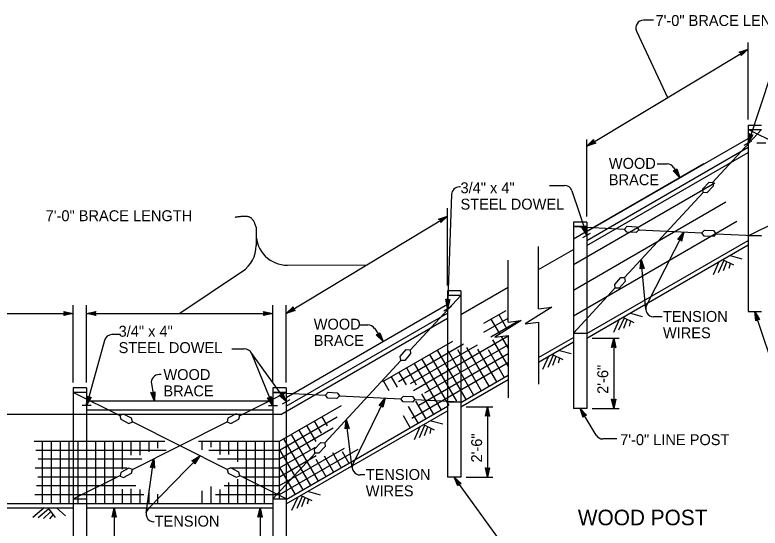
# Model space of a CAD drawing. Extents: x -894 to 866, y -476 to 714.
# Drawn here: x -426.8 to 51.6, y -307.5 to 21.8 of the extents above; entities that cross this region are included whole.
import ezdxf

# ---------------------------------------------------------------- set-up
doc = ezdxf.new("R2010")
doc.units = 0
for name, color, linetype in [('56 Stage 3 Anno', 7, 'Continuous'), ('57 Undefined', 7, 'Continuous'), ('59 Sndwall Anno', 7, 'Continuous'), ('60 Nongeo Data', 7, 'Continuous')]:
    doc.layers.add(name, color=color, linetype=linetype)

# ---------------------------------------------------------------- blocks, each defined once
blk = doc.blocks.new('AHT')
at = {"layer": '60 Nongeo Data'}
blk.add_lwpolyline([(-5.91, 1.32), (0, 0), (-5.91, -1.31), (-5.7, -0.96), (-1.37, 0), (-5.7, 0.97), (-5.49, 0.62), (-2.72, 0), (-5.49, -0.61), (-5.28, -0.26), (-4.08, 0), (-5.28, 0.27), (-5.12, 0), (-5.91, -1.31), (-5.12, 0)], close=True, dxfattribs=at)

msp = doc.modelspace()

# ---------------------------------------------------------------- linework, layer by layer
at = {"layer": '56 Stage 3 Anno'}
for p, q in [((-16.91, 18.42), (-23.23, 18.42)), ((-27.76, 11.3), (-7.94, -31.27)), ((43.85, -45.41), (43.85, 4.14)), ((-59.72, -62.4), (43.85, -0.13)), ((58.7, -15.85), (43.85, -60.46)), ((-59.72, -107.67), (-59.72, -58.12)), ((-14.56, -73.83), (-8.19, -73.83)), ((-3.89, -76.28), (-0.04, -82.79)), ((-59.72, -107.67), (-59.72, -83.13)), ((-140.84, -88.66), (-141.49, -88.66)), ((-83.65, -87.72), (-74.02, -87.72)), ((-146.49, -93.48), (-149.07, -166.63)), ((-69.28, -91.14), (-59.72, -119.68)), ((-149.07, -151.86), (-149.07, -102.31)), ((-252.65, -169.84), (-149.07, -107.3)), ((-272, -114.41), (-272, -126.21)), ((-272, -114.41), (-272, -118.87)), ((-21.28, -164.64), (2.7, -117.59)), ((-251.88, -138.87), (-200.86, -138.57)), ((-21.8, -167.35), (-24.7, -135.2)), ((-280.83, -142.8), (-321, -169.84)), ((-389.34, -214.13), (-389.34, -164.58)), ((-380.8, -214.13), (-380.8, -164.58)), ((-261.19, -214.13), (-261.19, -164.58)), ((-252.65, -214.13), (-252.65, -164.58)), ((-594.37, -169.84), (-389.34, -169.84)), ((-380.8, -169.84), (-261.19, -169.84)), ((-11.36, -171.91), (-16.82, -171.91)), ((73.43, -244.29), (48.13, -168.51)), ((-205.65, -177.12), (-200.25, -177.12)), ((-196.08, -179.36), (-190.5, -187.82)), ((-359.58, -183.4), (-364.58, -183.4)), ((-56.22, -185.59), (-38.93, -185.59)), ((-42.43, -185.59), (-42.43, -230.77)), ((-369.4, -187.09), (-380.8, -228.96)), ((-261.19, -214.13), (-261.19, -187.09)), ((-287.56, -192.48), (-279.55, -192.48)), ((-275.49, -194.57), (-252.66, -226.39)), ((-274.93, -195.59), (-261.19, -229.02)), ((-332.99, -209.05), (-334.27, -209.05)), ((-339.2, -214.9), (-337.27, -226.17)), ((-209.76, -266.27), (-189.21, -224.1)), ((-137.03, -229.78), (-119.91, -229.78)), ((-123.41, -229.78), (-123.41, -274.96)), ((-53.57, -247.94), (-64, -230.77)), ((-56.22, -230.77), (-38.93, -230.77)), ((-210.22, -269.09), (-214.19, -237.94)), ((-40.35, -250.34), (-49.3, -250.34)), ((-342.53, -297.83), (-337.64, -262.97)), ((-341.16, -295.04), (-308.1, -261.1)), ((-202.17, -273.46), (-205.26, -273.46)), ((-111.34, -320.97), (-144.8, -274.96)), ((-137.03, -274.96), (-119.91, -274.96)), ((-363.13, -294.51), (-363.13, -337.23)), ((-269.47, -294.51), (-269.47, -337.23)), ((-337.53, -303.53), (-337.58, -303.53))]:
    msp.add_line(p, q, dxfattribs=at)
for points in [[(38.11, -2.05), (43.85, -0.13), (39.47, -4.3), (39.47, -3.89), (42.68, -0.84), (38.47, -2.24), (38.83, -2.43), (41.52, -1.53), (39.47, -3.48), (39.47, -3.08), (40.36, -2.23), (39.19, -2.62), (39.47, -2.77), (39.47, -4.3), (39.47, -2.77)], [(46.97, -55.28), (43.85, -60.46), (44.48, -54.45), (44.74, -54.76), (44.28, -59.16), (46.57, -55.36), (46.18, -55.45), (44.71, -57.88), (45.01, -55.07), (45.27, -55.38), (45.14, -56.59), (45.78, -55.54), (45.47, -55.61), (44.48, -54.45), (45.47, -55.61)], [(-53.98, -60.49), (-59.72, -62.4), (-55.34, -58.23), (-55.34, -58.64), (-58.55, -61.69), (-54.34, -60.3), (-54.7, -60.1), (-57.39, -61), (-55.34, -59.05), (-55.34, -59.46), (-56.23, -60.3), (-55.06, -59.91), (-55.34, -59.76), (-55.34, -58.23), (-55.34, -59.76)], [(-1.91, -77.04), (-0.04, -82.79), (-4.17, -78.37), (-3.77, -78.38), (-0.74, -81.61), (-2.11, -77.39), (-2.3, -77.75), (-1.42, -80.45), (-3.36, -78.38), (-2.95, -78.38), (-2.11, -79.28), (-2.49, -78.11), (-2.65, -78.39), (-4.17, -78.37), (-2.65, -78.39)], [(-154.81, -109.22), (-149.07, -107.3), (-153.45, -111.47), (-153.45, -111.07), (-150.24, -108.01), (-154.45, -109.41), (-154.09, -109.61), (-151.4, -108.7), (-153.45, -110.66), (-153.45, -110.25), (-152.57, -109.41), (-153.73, -109.8), (-153.45, -109.94), (-153.45, -111.47), (-153.45, -109.94)], [(-60.35, -113.66), (-59.72, -119.68), (-62.84, -114.5), (-62.44, -114.58), (-60.16, -118.38), (-60.61, -113.97), (-60.88, -114.28), (-60.59, -117.1), (-62.04, -114.67), (-61.65, -114.76), (-61.02, -115.81), (-61.14, -114.59), (-61.35, -114.83), (-62.84, -114.5), (-61.35, -114.83)], [(-1.15, -122.26), (2.7, -117.59), (1.19, -123.45), (0.97, -123.11), (2.09, -118.82), (-0.75, -122.23), (-0.34, -122.2), (1.47, -120.02), (0.76, -122.76), (0.54, -122.41), (0.85, -121.23), (0.06, -122.18), (0.38, -122.15), (1.19, -123.45), (0.38, -122.15)], [(-25.48, -141.2), (-24.7, -135.2), (-22.86, -140.97), (-23.23, -140.79), (-24.57, -136.56), (-25.15, -140.96), (-24.82, -140.72), (-24.45, -137.91), (-23.6, -140.61), (-23.96, -140.43), (-24.33, -139.26), (-24.49, -140.48), (-24.24, -140.3), (-22.86, -140.97), (-24.24, -140.3)], [(-147.55, -160.78), (-149.07, -166.63), (-150.17, -160.69), (-149.83, -160.91), (-149.03, -165.27), (-147.9, -160.98), (-148.26, -161.17), (-148.98, -163.92), (-149.49, -161.13), (-149.15, -161.35), (-148.93, -162.56), (-148.62, -161.37), (-148.89, -161.52), (-150.17, -160.69), (-148.89, -161.52)], [(-246.91, -167.91), (-252.65, -169.84), (-248.27, -165.66), (-248.27, -166.07), (-251.48, -169.12), (-247.27, -167.72), (-247.63, -167.53), (-250.32, -168.43), (-248.27, -166.48), (-248.27, -166.88), (-249.16, -167.73), (-247.99, -167.34), (-248.27, -167.19), (-248.27, -165.66), (-248.27, -167.19)], [(48.74, -174.53), (48.13, -168.51), (51.24, -173.69), (50.84, -173.61), (48.56, -169.8), (49.01, -174.22), (49.28, -173.91), (48.98, -171.09), (50.44, -173.52), (50.05, -173.43), (49.41, -172.38), (49.54, -173.6), (49.75, -173.36), (51.24, -173.69), (49.75, -173.36)], [(-192.65, -182.16), (-190.5, -187.82), (-194.85, -183.61), (-194.44, -183.6), (-191.26, -186.68), (-192.83, -182.53), (-193, -182.9), (-192, -185.55), (-194.03, -183.58), (-193.62, -183.56), (-192.74, -184.41), (-193.18, -183.26), (-193.32, -183.55), (-194.85, -183.61), (-193.32, -183.55)], [(-192.65, -182.16), (-190.5, -187.82), (-194.85, -183.61), (-194.44, -183.6), (-191.26, -186.68), (-192.83, -182.53), (-193, -182.9), (-192, -185.55), (-194.03, -183.58), (-193.62, -183.56), (-192.74, -184.41), (-193.18, -183.26), (-193.32, -183.55), (-194.85, -183.61), (-193.32, -183.55)], [(-377.97, -223.6), (-380.8, -228.96), (-380.51, -222.91), (-380.23, -223.21), (-380.44, -227.63), (-378.37, -223.71), (-378.76, -223.82), (-380.08, -226.33), (-379.95, -223.5), (-379.66, -223.8), (-379.72, -225.02), (-379.15, -223.93), (-379.45, -224.02), (-380.51, -222.91), (-379.45, -224.02)], [(-336.96, -220.13), (-337.27, -226.17), (-339.56, -220.57), (-339.18, -220.72), (-337.5, -224.82), (-337.27, -220.39), (-337.58, -220.66), (-337.72, -223.49), (-338.8, -220.87), (-338.42, -221.01), (-337.95, -222.15), (-337.89, -220.92), (-338.13, -221.13), (-339.56, -220.57), (-338.13, -221.13)], [(-262.22, -223.05), (-261.19, -229.02), (-264.65, -224.05), (-264.25, -224.11), (-261.72, -227.75), (-262.46, -223.38), (-262.71, -223.7), (-262.23, -226.5), (-263.84, -224.18), (-263.44, -224.24), (-262.74, -225.24), (-262.95, -224.03), (-263.14, -224.28), (-264.65, -224.05), (-263.14, -224.28)], [(-255.03, -220.82), (-252.66, -226.39), (-257.16, -222.36), (-256.76, -222.32), (-253.46, -225.28), (-255.19, -221.2), (-255.35, -221.57), (-254.24, -224.18), (-256.35, -222.29), (-255.95, -222.26), (-255.03, -223.08), (-255.52, -221.94), (-255.64, -222.23), (-257.16, -222.36), (-255.64, -222.23)], [(-192.98, -228.83), (-189.21, -224.1), (-190.62, -229.98), (-190.84, -229.64), (-189.8, -225.33), (-192.57, -228.8), (-192.17, -228.76), (-190.4, -226.54), (-191.06, -229.3), (-191.28, -228.96), (-191, -227.77), (-191.76, -228.73), (-191.45, -228.7), (-190.62, -229.98), (-191.45, -228.7)], [(-62.06, -236.51), (-64, -230.77), (-59.81, -235.14), (-60.22, -235.14), (-63.28, -231.94), (-61.87, -236.15), (-61.68, -235.79), (-62.59, -233.1), (-60.63, -235.15), (-61.03, -235.15), (-61.88, -234.26), (-61.49, -235.43), (-61.34, -235.15), (-59.81, -235.14), (-61.34, -235.15)], [(-214.75, -243.96), (-214.19, -237.94), (-212.14, -243.63), (-212.52, -243.47), (-214.01, -239.29), (-214.43, -243.71), (-214.11, -243.46), (-213.85, -240.63), (-212.89, -243.3), (-213.26, -243.14), (-213.68, -241.98), (-213.79, -243.21), (-213.54, -243.01), (-212.14, -243.63), (-213.54, -243.01)], [(-339.76, -268.63), (-337.64, -262.97), (-337.16, -269), (-337.48, -268.74), (-337.82, -264.32), (-339.39, -268.47), (-339.01, -268.32), (-338.01, -265.66), (-337.79, -268.48), (-338.11, -268.23), (-338.2, -267.01), (-338.64, -268.16), (-338.35, -268.04), (-337.16, -269), (-338.35, -268.04)], [(-313.16, -264.41), (-308.1, -261.1), (-311.28, -266.24), (-311.38, -265.85), (-309.05, -262.08), (-312.77, -264.5), (-312.37, -264.59), (-310, -263.04), (-311.49, -265.45), (-311.59, -265.06), (-310.95, -264.02), (-311.98, -264.69), (-311.67, -264.76), (-311.28, -266.24), (-311.67, -264.76)], [(-142.4, -280.51), (-144.8, -274.96), (-140.27, -278.97), (-140.68, -279), (-143.99, -276.07), (-142.24, -280.14), (-142.08, -279.77), (-143.2, -277.16), (-141.08, -279.04), (-141.49, -279.07), (-142.41, -278.26), (-141.92, -279.39), (-141.79, -279.1), (-140.27, -278.97), (-141.79, -279.1)]]:
    msp.add_lwpolyline(points, close=True, dxfattribs=at)
for centre, radius, start, end in [((-23.23, 13.42), 5, 90, 204.9755), ((-8.19, -78.83), 5, 30.6058, 90), ((-141.49, -93.66), 5, 90, 177.9748), ((-74.02, -92.72), 5, 18.5008, 90), ((-252, -118.87), 20, 180, 270.3448), ((-292, -126.21), 20, 303.9444, 0), ((-16.82, -166.91), 5, 152.9859, 270), ((-200.25, -182.12), 5, 33.4153, 90), ((-364.58, -188.4), 5, 90, 164.7781), ((-279.55, -197.48), 5, 22.3286, 90), ((-334.27, -214.05), 5, 90, 189.7459), ((-49.3, -245.34), 5, 211.2694, 270), ((-205.26, -268.46), 5, 154.0186, 270), ((-337.58, -298.53), 5, 135.7561, 270)]:
    msp.add_arc(centre, radius, start, end, dxfattribs=at)
msp.add_open_spline([(-272, -114.41), (-273.83, -108.05), (-280.91, -107.34), (-285.48, -108.18)], degree=2, dxfattribs=at)
at = {"layer": '59 Sndwall Anno'}
for p, q in [((32.33, -132.72), (39.88, -134.76)), ((25.38, -136.26), (21.5, -145.01)), ((28.22, -135.85), (24.75, -143.66)), ((27.39, -135.23), (34.44, -138.56)), ((30.06, -136.82), (27.86, -142.51)), ((32.28, -137.68), (31.55, -140.94)), ((-36.62, -172.19), (-29.57, -175.52)), ((-31.68, -169.68), (-24.12, -171.71)), ((-38.62, -173.22), (-42.51, -181.96)), ((-35.78, -172.8), (-39.26, -180.62)), ((-33.95, -173.77), (-36.14, -179.46)), ((-31.73, -174.63), (-32.46, -177.9)), ((-82.15, -196.01), (-75.09, -199.34)), ((-77.21, -193.49), (-69.65, -195.53)), ((-84.15, -197.03), (-88.04, -205.78)), ((-81.31, -196.62), (-84.79, -204.43)), ((-79.47, -197.59), (-81.67, -203.28)), ((-77.25, -198.45), (-77.98, -201.71)), ((-159.68, -238.64), (-152.13, -240.68)), ((-166.62, -242.18), (-170.51, -250.93)), ((-163.78, -241.77), (-167.26, -249.59)), ((-164.62, -241.16), (-157.57, -244.49)), ((-161.95, -242.74), (-164.15, -248.43)), ((-159.73, -243.6), (-160.46, -246.86)), ((-243.28, -286.57), (-236.23, -289.9)), ((-238.34, -284.06), (-230.79, -286.1)), ((-245.28, -287.6), (-249.17, -296.35)), ((-242.45, -287.18), (-245.92, -295)), ((-240.61, -288.16), (-242.81, -293.85)), ((-238.39, -289.02), (-239.12, -292.28)), ((-408, -294.62), (-415.38, -300.7)), ((-405.27, -295.51), (-411.88, -300.95)), ((-405.75, -294.59), (-400.93, -300.73)), ((-400.2, -294.56), (-394.36, -299.76)), ((-404.07, -297.21), (-408.57, -301.31)), ((-402.46, -298.97), (-404.58, -301.56))]:
    msp.add_line(p, q, dxfattribs=at)
at = {"layer": '60 Nongeo Data'}
for p, q in [((20.98, -85.75), (52.4, -51.75)), ((43.85, -48.91), (43.85, -168.51)), ((43.85, -48.91), (52.4, -48.91)), ((43.85, -51.75), (52.4, -51.75)), ((73.79, -66.72), (43.85, -51.75)), ((-59.72, -117.25), (43.85, -57.45)), ((41.39, -61.89), (46.32, -59.04)), ((49.55, -60.3), (55.24, -60.3)), ((-59.72, -122.94), (43.85, -63.14)), ((-59.72, -126.23), (43.85, -66.43)), ((-68.27, -121.92), (15.38, -73.62)), ((-68.27, -138.36), (22.5, -85.95)), ((14.74, -89.82), (18.84, -85.62)), ((18.84, -85.62), (21.29, -85.77)), ((21.29, -85.77), (21.52, -88.23)), ((14.96, -92.28), (14.74, -89.82)), ((21.52, -88.23), (17.42, -92.43)), ((-35.43, -146.82), (14.96, -92.28)), ((17.42, -92.43), (14.96, -92.28)), ((-68.27, -154.8), (29.62, -98.28)), ((43.85, -120.1), (73.77, -105.14)), ((-68.27, -171.24), (36.74, -110.61)), ((-68.27, -111.17), (-68.27, -230.77)), ((-59.72, -111.17), (-68.27, -111.17)), ((-59.72, -114.02), (-68.27, -114.02)), ((-68.27, -114.02), (-35.4, -115.67)), ((-59.72, -111.17), (-59.72, -230.77)), ((-35.42, -115.7), (-33.74, -113.91)), ((-33.74, -113.91), (-27.87, -114.19)), ((-27.87, -114.19), (-26.36, -116.13)), ((-62.19, -121.11), (-57.26, -118.26)), ((-33.91, -117.64), (-35.42, -115.7)), ((-28.05, -117.92), (-33.91, -117.64)), ((-26.36, -116.13), (-28.05, -117.92)), ((-26.36, -116.13), (14.19, -118.17)), ((14.19, -118.17), (15.88, -116.39)), ((15.69, -120.12), (14.19, -118.17)), ((15.88, -116.39), (21.75, -116.69)), ((23.25, -118.64), (21.56, -120.43)), ((21.75, -116.69), (23.25, -118.64)), ((23.24, -118.63), (52.4, -120.1)), ((-59.72, -182.75), (43.85, -122.94)), ((21.56, -120.43), (15.69, -120.12)), ((52.4, -120.1), (43.85, -120.1)), ((-90.66, -166.79), (-90.66, -126.92)), ((-90.66, -141.63), (-68.27, -128.7)), ((-59.72, -185.59), (43.85, -125.79)), ((-110.26, -175.48), (-110.26, -135.61)), ((-41.75, -151.22), (-37.89, -146.79)), ((-37.89, -146.79), (-35.43, -146.82)), ((-35.43, -146.82), (-35.07, -149.25)), ((-140.53, -170.42), (-110.26, -152.94)), ((-41.4, -153.65), (-41.75, -151.22)), ((-35.07, -149.25), (-38.94, -153.68)), ((-149.07, -155.36), (-149.07, -274.96)), ((-140.53, -155.36), (-149.07, -155.36)), ((-140.53, -155.36), (-140.53, -274.96)), ((-68.27, -182.37), (-41.45, -153.33)), ((-38.94, -153.68), (-41.4, -153.65)), ((-140.53, -158.21), (-173.06, -193.42)), ((-140.53, -158.21), (-149.07, -158.21)), ((-252.65, -223.7), (-149.07, -163.9)), ((-151.54, -168.06), (-146.61, -165.21)), ((-252.65, -229.4), (-149.07, -169.6)), ((-125.75, -176.07), (-111.53, -167.86)), ((-116.26, -170.59), (-110.79, -180.08)), ((43.85, -168.51), (52.4, -168.51)), ((-256.16, -234.71), (-149.07, -172.89)), ((-125.68, -181.72), (-110.26, -172.82)), ((-121.2, -173.44), (-115.62, -183.1)), ((-121.19, -184.83), (-103.55, -174.64)), ((-90.66, -175.33), (-90.66, -215.2)), ((-170.93, -219.24), (-110.26, -184.21)), ((-114.76, -184.59), (-110.26, -192.38)), ((-110.26, -184.02), (-110.26, -223.89)), ((-90.66, -198.14), (-68.27, -185.21)), ((-68.27, -182.37), (-59.72, -182.37)), ((-190.7, -213.57), (-145.6, -187.53)), ((-180.66, -213.47), (-138.89, -189.35)), ((-172.96, -214.72), (-129.92, -189.87)), ((-163.57, -220.68), (-110.26, -189.91)), ((-120.13, -186.68), (-110.26, -203.77)), ((-90.66, -200.99), (-68.27, -188.06)), ((-179.43, -197.48), (-175.58, -193.05)), ((-172.76, -195.49), (-176.6, -199.93)), ((-175.58, -193.05), (-173.12, -193.06)), ((-173.12, -193.06), (-172.76, -195.49)), ((-167.47, -228.63), (-110.26, -195.6)), ((-155.72, -193.37), (-137.39, -225.12)), ((-149.39, -192.94), (-132.46, -222.27)), ((-142.76, -193.04), (-127.53, -219.42)), ((-136.96, -191.69), (-122.59, -216.58)), ((-129.8, -192.7), (-117.66, -213.73)), ((-123.09, -192.95), (-112.73, -210.88)), ((-179.06, -199.92), (-227.95, -252.84)), ((-179.06, -199.92), (-179.43, -197.48)), ((-176.6, -199.93), (-179.06, -199.92)), ((-165.58, -199.07), (-148.32, -228.96)), ((-160.65, -196.22), (-143.39, -226.12)), ((-175.45, -204.76), (-169.19, -215.6)), ((-171.95, -236.91), (-110.26, -201.3)), ((-170.51, -201.91), (-153.25, -231.81)), ((-185.31, -210.46), (-181.48, -217.09)), ((-180.38, -207.61), (-175.73, -215.66)), ((-140.53, -226.93), (-110.26, -209.46)), ((-190.24, -213.3), (-186.85, -219.17)), ((-140.53, -229.78), (-110.26, -212.3)), ((-389.34, -217.63), (-389.34, -337.23)), ((-380.8, -217.63), (-389.34, -217.63)), ((-380.8, -217.63), (-380.8, -337.23)), ((-261.19, -217.63), (-261.19, -337.23)), ((-252.65, -217.63), (-261.19, -217.63)), ((-252.65, -217.63), (-252.65, -337.23)), ((-380.8, -220.47), (-389.34, -220.47)), ((-359.18, -235.56), (-389.34, -220.47)), ((-282.59, -235.44), (-252.65, -220.47)), ((-252.65, -220.47), (-261.19, -220.47)), ((-261.19, -220.47), (-227.47, -222.17)), ((-227.47, -222.17), (-225.77, -220.39)), ((-225.96, -224.12), (-227.47, -222.17)), ((-220.1, -224.42), (-225.96, -224.12)), ((-225.77, -220.39), (-219.91, -220.68)), ((-218.4, -222.63), (-220.1, -224.42)), ((-219.91, -220.68), (-218.4, -222.63)), ((-218.4, -222.63), (-179.06, -224.61)), ((-179.06, -224.61), (-177.39, -222.81)), ((-177.54, -226.54), (-179.06, -224.61)), ((-177.39, -222.81), (-171.52, -223.05)), ((-171.52, -223.05), (-170, -224.98)), ((-165.83, -221.42), (-158.18, -234.66)), ((-377.95, -228.96), (-383.64, -228.96)), ((-261.19, -226.17), (-380.8, -226.17)), ((-258.35, -229.02), (-264.04, -229.02)), ((-256.92, -251.8), (-217.13, -228.83)), ((-255.12, -227.82), (-250.19, -224.97)), ((-252.65, -289.2), (-149.07, -229.4)), ((-171.67, -226.78), (-177.54, -226.54)), ((-174.32, -229.5), (-168.05, -240.35)), ((-170, -224.98), (-171.67, -226.78)), ((-170.07, -225.06), (-140.53, -226.55)), ((-169.68, -226.13), (-163.12, -237.51)), ((-149.07, -226.55), (-140.53, -226.55)), ((-261.19, -231.87), (-380.8, -231.87)), ((-357.18, -234.35), (-359.46, -235.27)), ((-351.96, -237.05), (-357.18, -234.35)), ((-284.83, -234.33), (-290.04, -237.05)), ((-282.54, -235.25), (-284.83, -234.33)), ((-252.65, -292.05), (-149.07, -232.25)), ((-59.72, -230.77), (-68.27, -230.77)), ((-256.16, -234.71), (-632.39, -234.71)), ((-359.46, -235.27), (-358.9, -237.67)), ((-358.9, -237.67), (-353.68, -240.37)), ((-351.4, -239.44), (-351.96, -237.05)), ((-290.04, -237.05), (-290.59, -239.44)), ((-288.31, -240.36), (-283.1, -237.65)), ((-283.1, -237.65), (-282.54, -235.25)), ((-256.92, -257.5), (-220, -236.18)), ((-234.63, -238.93), (-230.12, -246.73)), ((-229.7, -236.08), (-226.36, -241.87)), ((-177.53, -235.32), (-172.98, -243.2)), ((-353.68, -240.37), (-351.4, -239.44)), ((-351.4, -269.85), (-290.59, -239.44)), ((-290.59, -269.85), (-351.4, -239.44)), ((-290.59, -239.44), (-288.31, -240.36)), ((-256.92, -263.19), (-222.45, -243.29)), ((-239.56, -241.78), (-233.69, -251.94)), ((-249.42, -247.47), (-232.16, -277.37)), ((-244.49, -244.63), (-237.38, -256.93)), ((-414.48, -251.8), (-330.66, -251.8)), ((-409.27, -251.8), (-409.27, -291.67)), ((-403.58, -251.8), (-403.58, -291.67)), ((-397.88, -251.8), (-397.88, -291.67)), ((-392.19, -251.8), (-392.19, -291.67)), ((-386.49, -251.8), (-386.49, -291.67)), ((-375.1, -251.8), (-375.1, -291.67)), ((-369.41, -251.8), (-369.41, -291.67)), ((-363.71, -251.8), (-363.71, -291.67)), ((-358.02, -251.8), (-358.02, -269.7)), ((-352.32, -251.8), (-352.32, -260.71)), ((-346.63, -251.8), (-346.63, -260.85)), ((-340.93, -251.8), (-340.93, -258.71)), ((-335.24, -251.8), (-335.24, -256.28)), ((-308.98, -251.8), (-256.92, -251.8)), ((-306.75, -251.8), (-306.75, -257.28)), ((-301.06, -251.8), (-301.06, -255.71)), ((-295.36, -251.8), (-295.36, -260.28)), ((-289.67, -251.8), (-289.67, -260.42)), ((-283.97, -251.8), (-283.97, -264.99)), ((-278.28, -251.8), (-278.28, -291.67)), ((-272.58, -251.8), (-272.58, -291.67)), ((-266.89, -251.8), (-266.89, -291.67)), ((-256.92, -288.82), (-256.92, -251.8)), ((-254.35, -250.32), (-237.09, -280.22)), ((-234.45, -256.98), (-230.41, -252.71)), ((-230.41, -252.71), (-227.95, -252.84)), ((-227.95, -252.84), (-227.7, -255.28)), ((-413.34, -257.5), (-329.67, -257.5)), ((-302.27, -257.5), (-256.92, -257.5)), ((-256.92, -268.89), (-233.96, -255.63)), ((-256.92, -280.28), (-215.3, -256.24)), ((-256.92, -285.97), (-206.49, -256.85)), ((-256.92, -257.26), (-242.02, -283.06)), ((-234.2, -259.43), (-234.45, -256.98)), ((-227.7, -255.28), (-231.74, -259.55)), ((-234.05, -259.43), (-261.19, -288.82)), ((-256.92, -274.58), (-233.49, -261.05)), ((-231.74, -259.55), (-234.2, -259.43)), ((-228.4, -261.1), (-222.3, -271.68)), ((-223, -259.07), (-217.37, -268.83)), ((-216.75, -258.5), (-212.43, -265.98)), ((-411.91, -263.19), (-345.43, -263.19)), ((-296.85, -263.19), (-256.92, -263.19)), ((-233.64, -263.42), (-227.23, -274.52)), ((-413.77, -268.89), (-354.85, -268.89)), ((-358.84, -271.84), (-359.33, -274.25)), ((-353.7, -268.99), (-358.84, -271.84)), ((-357.03, -275.11), (-351.89, -272.26)), ((-351.4, -269.85), (-353.7, -268.99)), ((-351.89, -272.26), (-351.4, -269.85)), ((-288.31, -268.93), (-290.59, -269.85)), ((-290.59, -269.85), (-290.03, -272.24)), ((-290.03, -272.24), (-284.81, -274.94)), ((-288.36, -268.89), (-256.92, -268.89)), ((-283.1, -271.62), (-288.31, -268.93)), ((-282.53, -274.02), (-283.1, -271.62)), ((-256.92, -268.65), (-246.96, -285.91)), ((-412.05, -274.58), (-361.56, -274.58)), ((-389.34, -288.82), (-359.24, -273.77)), ((-359.33, -274.25), (-357.03, -275.11)), ((-284.81, -274.94), (-282.53, -274.02)), ((-283.97, -276.26), (-283.97, -291.67)), ((-252.65, -288.82), (-282.57, -273.86)), ((-280.37, -274.58), (-256.92, -274.58)), ((-140.53, -274.96), (-149.07, -274.96)), ((-413.05, -280.28), (-349.21, -280.28)), ((-301.06, -280.83), (-301.06, -291.67)), ((-292.42, -280.28), (-256.92, -280.28)), ((-289.67, -278.26), (-289.67, -291.67)), ((-414.05, -285.97), (-344.08, -285.97)), ((-358.02, -282.54), (-358.02, -291.67)), ((-352.32, -282.39), (-352.32, -291.67)), ((-346.63, -282.68), (-346.63, -291.67)), ((-340.93, -283.25), (-340.93, -291.67)), ((-335.24, -285.68), (-335.24, -291.67)), ((-306.75, -283.68), (-306.75, -291.67)), ((-297.99, -285.97), (-256.92, -285.97)), ((-295.36, -282.82), (-295.36, -291.67)), ((-602.91, -291.67), (-380.8, -291.67)), ((-389.34, -288.82), (-380.8, -288.82)), ((-380.8, -291.67), (-261.19, -291.67)), ((-261.19, -288.82), (-252.65, -288.82)), ((-594.37, -294.51), (-389.34, -294.51)), ((-380.8, -294.51), (-261.19, -294.51))]:
    msp.add_line(p, q, dxfattribs=at)
for points in [[(-90.66, -166.79), (-82.11, -165.72), (-99.2, -176.4), (-90.66, -175.33)], [(-110.26, -175.48), (-101.72, -174.41), (-118.8, -185.09), (-110.26, -184.02)]]:
    msp.add_lwpolyline(points, dxfattribs=at)

# ---------------------------------------------------------------- block references
at = {"layer": '56 Stage 3 Anno', "xscale": 1.0169491525423728, "yscale": 1.012061028040939}
for p in [(-389.34, -169.84), (-261.19, -169.84)]:
    msp.add_blockref('AHT', p, dxfattribs=at)
for p, rotation in [((-380.8, -169.84), 180), ((-42.43, -185.59), 90), ((-42.43, -230.77), -90), ((-123.41, -229.78), 90), ((-123.41, -274.96), -90), ((-363.13, -294.51), 90), ((-269.47, -294.51), 90)]:
    msp.add_blockref('AHT', p, dxfattribs=dict(at, rotation=rotation))

# ---------------------------------------------------------------- texts
at = {"layer": '57 Undefined'}
for s, height, p in [('7\'-0" BRACE LENGTH', 7, (-15.56, 14.65)), ('WOOD', 7, (-45.53, -77.02)), ('BRACE ', 7, (-45.53, -87.52)), ('3/4" x 4"', 7, (-140.76, -92.67)), ('STEEL DOWEL', 7, (-140.76, -103.17)), ('7\'-0" BRACE LENGTH', 7, (-407.09, -110.6)), ('TENSION ', 7, (-10.79, -175.22)), ('WOOD', 7, (-235.01, -180.18)), ('3/4" x 4"', 7, (-360.25, -184.74)), ('WIRES', 7, (-10.79, -185.72)), ('BRACE ', 7, (-235.01, -190.68)), ('STEEL DOWEL', 7, (-360.25, -195.24)), ('WOOD', 7, (-331.49, -212.52)), ('BRACE ', 7, (-331.49, -223.02)), ('7\'-0" LINE POST', 7, (-38.26, -254.31)), ('TENSION ', 7, (-201.6, -276.66)), ('WIRES', 7, (-201.6, -287.16)), ('WOOD POST', 10, (-65.43, -305.74)), ('TENSION ', 7, (-337.1, -306.6))]:
    msp.add_text(s, height=height, dxfattribs=at).set_placement(p)
for p in [(-45.93, -221.43), (-126.91, -265.45)]:
    msp.add_text('2\'-6"', height=7, rotation=90, dxfattribs=at).set_placement(p)

doc.saveas('drawing.dxf')
